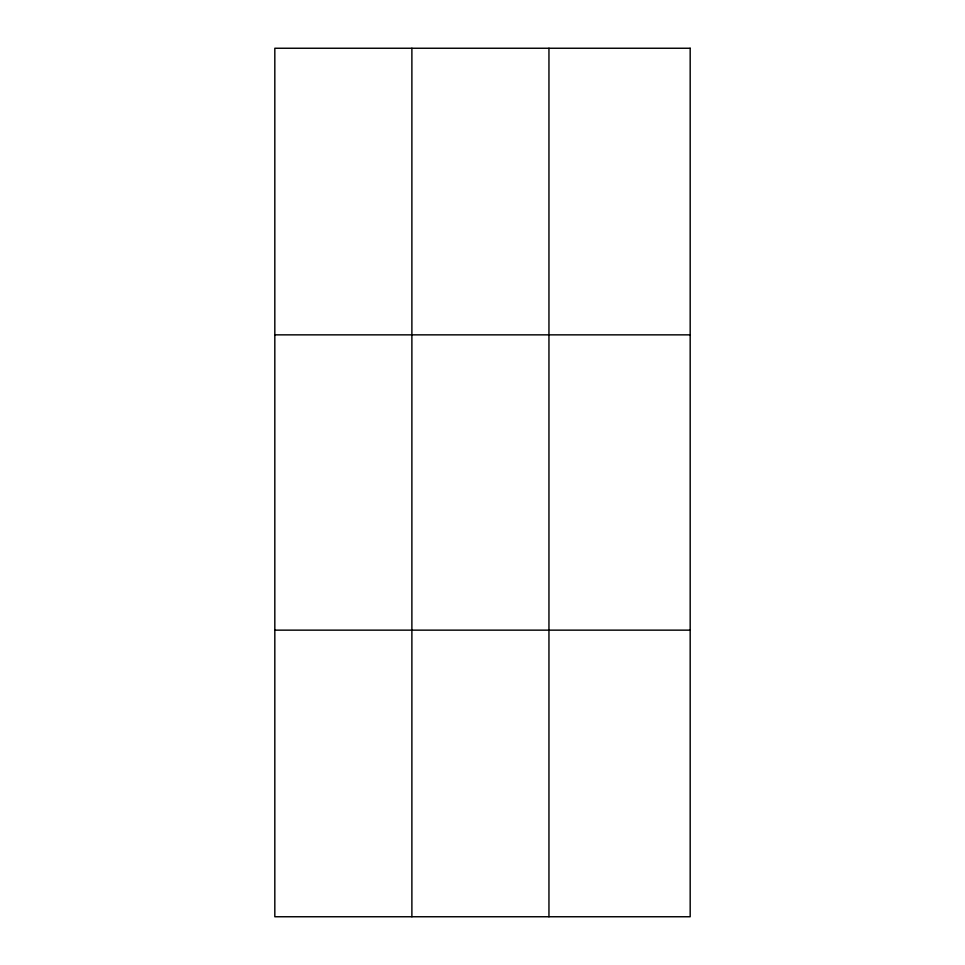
<?xml version="1.0" encoding="UTF-8"?>
<svg xmlns="http://www.w3.org/2000/svg" width="965" height="965" viewBox="0 0 965 965"><rect width="100%" height="100%" fill="white"/><g stroke="black" fill="none" stroke-linecap="round" stroke-linejoin="round"><path stroke-width="1.45" d="M411.886 916.75L411.886 48.25M548.952 916.75L548.952 48.25M274.82 334.855L690.18 334.855M274.82 630.145L690.18 630.145M690.18 48.25L690.18 916.75L274.82 916.75L274.82 48.25L690.18 48.25"/></g></svg>
